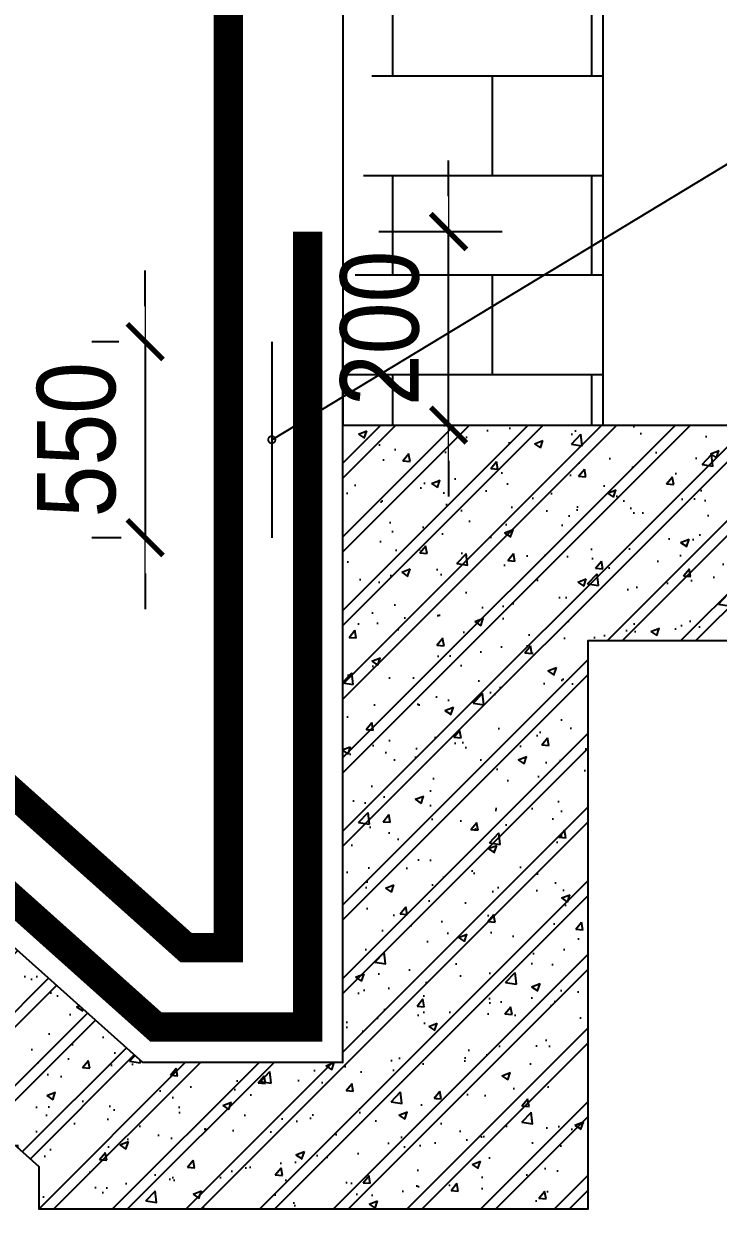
# Model space of a CAD drawing. Header units: millimetres. Extents: x 408913 to 1237273, y -191467 to -86666.
# Drawn here: x 890664 to 892613, y -166842 to -163516 of the extents above; entities that cross this region are included whole.
import ezdxf

# ---------------------------------------------------------------- set-up
doc = ezdxf.new("R2010")
doc.units = ezdxf.units.MM
doc.header["$LTSCALE"] = 35
doc.header["$PDMODE"] = 3
doc.linetypes.add('DASHED', pattern=[0.75, 0.5, -0.25])
doc.linetypes.add('HIDDEN2', pattern=[0.1875, 0.125, -0.0625])
for name, color, linetype in [('ccu11-mb', 8, 'Continuous'), ('ccu11-Thay', 7, 'Continuous'), ('DIM', 1, 'Continuous'), ('Layer2', 167, 'HIDDEN2'), ('TEXT', 4, 'Continuous')]:
    doc.layers.add(name, color=color, linetype=linetype)
doc.layers.add('NDC_S_DIM', color=1, linetype='Continuous', lineweight=9)
doc.styles.add('NDC_ARIAL', font='arial.ttf', dxfattribs={"width": 0.85})
doc.styles.add('texdim', font='vntimeh.shx', dxfattribs={"width": 0.75})
doc.linetypes.add('ZIGZAG', pattern='A,0.00254,-5.08,[131,ltypeshp.shx,S=5.08,R=0,X=-5.08,Y=0],-10.16,[131,ltypeshp.shx,S=5.08,R=180,X=5.08,Y=0],-5.08', length=20.32254)
doc.dimstyles.new('40', dxfattribs={"dimscale": 40, "dimtxt": 1, "dimasz": 1, "dimexe": 0, "dimexo": 0, "dimgap": 0.3, "dimtad": 1, "dimdec": 0, "dimzin": 0, "dimdsep": 46, "dimtxsty": 'texdim', "dimblk": 'tick', "dimcen": 1, "dimclrd": 8, "dimclre": 8, "dimclrt": 3, "dimadec": 0, "dimazin": 0, "dimtfac": 1, "dimtdec": 0, "dimtix": 1, "dimtofl": 0, "dimtmove": 2, "dimatfit": 0, "dimldrblk": 'DOTSMALL', "dimfxl": 1, "dimtolj": 1, "dimtzin": 0, "dimlwe": -1, "dimarcsym": 0})
doc.dimstyles.new('NDC_1-100', dxfattribs={"dimscale": 100, "dimtxt": 2.2, "dimasz": 1, "dimexe": 1.5, "dimexo": 2, "dimgap": 0.8, "dimtad": 1, "dimdec": 0, "dimdsep": 46, "dimtxsty": 'NDC_ARIAL', "dimblk": 'DIMMARK', "dimcen": 49999.938995, "dimdle": 1.5, "dimclrd": 1, "dimclre": 1, "dimclrt": 3, "dimadec": 0, "dimazin": 0, "dimtfac": 1, "dimtdec": 0, "dimtix": 1, "dimtmove": 2, "dimatfit": 3, "dimfxl": 1, "dimarcsym": 0})

# ---------------------------------------------------------------- blocks, each defined once
blk = doc.blocks.new('_DOTSMALL')
at = {"color": 0, "linetype": 'ByBlock', "const_width": 0.5}
blk.add_lwpolyline([(-0.0625, 0, 1), (0.0625, 0, 1)], format="xyb", close=True, dxfattribs=at)
blk = doc.blocks.new('tick')
at = {"layer": 'Layer2'}
for p, q in [((-1, 0), (0.8, 0)), ((-0.5, -0.5), (0.5, 0.5))]:
    blk.add_line(p, q, dxfattribs=at)
blk = doc.blocks.new('DIMMARK')
at = {"layer": 'NDC_S_DIM', "color": 1}
blk.add_line((-1.5, 0), (1, 0), dxfattribs=at)
at = {"layer": 'NDC_S_DIM', "color": 2, "const_width": 0.15}
blk.add_lwpolyline([(-0.5, -0.5), (0.5, 0.5)], dxfattribs=at)
blk = doc.blocks.new('*D611')
at = {"layer": 'DEFPOINTS', "color": 0, "ltscale": 30, "transparency": 16777216}
for p in [(891130.9, -164408.5), (891004.7, -164958.5), (891137, -164958.5)]:
    blk.add_point(p, dxfattribs=at)
at = {"layer": 'DIM', "color": 1, "lineweight": -2, "ltscale": 30, "transparency": 16777216}
for p, q in [((891004.7, -164308.5), (891004.7, -164208.5)), ((890930.9, -164408.5), (890854.7, -164408.5)), ((891004.7, -164408.5), (891004.7, -164958.5)), ((890937, -164958.5), (890854.7, -164958.5)), ((891004.7, -165058.5), (891004.7, -165158.5))]:
    blk.add_line(p, q, dxfattribs=at)
at = {"layer": 'DIM', "color": 1, "lineweight": -2, "ltscale": 30, "transparency": 16777216, "xscale": 100, "yscale": 100, "zscale": 100}
for p, rotation in [((891004.7, -164408.5), 270), ((891004.7, -164958.5), 90)]:
    blk.add_blockref('DIMMARK', p, dxfattribs=dict(at, rotation=rotation))
at = {"layer": 'DIM', "color": 3, "ltscale": 30, "transparency": 16777216, "insert": (890812.4, -164683.5), "char_height": 220, "attachment_point": 5, "rotation": 90, "style": 'NDC_ARIAL'}
blk.add_mtext('550', dxfattribs=at)
blk = doc.blocks.new('*D612')
at = {"layer": 'DEFPOINTS', "color": 0, "ltscale": 30, "transparency": 16777216}
for p in [(891460.5, -164099.8), (891855.9, -164099.8), (891559.3, -164642.5)]:
    blk.add_point(p, dxfattribs=at)
at = {"layer": 'DIM', "color": 1, "lineweight": -2, "ltscale": 30, "transparency": 16777216}
for p, q in [((891855.9, -163999.8), (891855.9, -163899.8)), ((891660.5, -164099.8), (892005.9, -164099.8)), ((891855.9, -164642.5), (891855.9, -164099.8)), ((891759.3, -164642.5), (892005.9, -164642.5)), ((891855.9, -164742.5), (891855.9, -164842.5))]:
    blk.add_line(p, q, dxfattribs=at)
at = {"layer": 'DIM', "color": 1, "lineweight": -2, "ltscale": 30, "transparency": 16777216, "xscale": 100, "yscale": 100, "zscale": 100}
for p, rotation in [((891855.9, -164099.8), 270), ((891855.9, -164642.5), 90)]:
    blk.add_blockref('DIMMARK', p, dxfattribs=dict(at, rotation=rotation))
at = {"layer": 'DIM', "color": 3, "ltscale": 30, "transparency": 16777216, "insert": (891663.5, -164371.1), "char_height": 220, "attachment_point": 5, "rotation": 90, "style": 'NDC_ARIAL'}
blk.add_mtext('200', dxfattribs=at)

msp = doc.modelspace()

# ---------------------------------------------------------------- hatches: boundary and pattern name
h = msp.add_hatch()
h.set_pattern_fill('AR-B816', color=256, scale=1.375, style=0)
h.set_pattern_definition([(0, (-8627458.87, -192720.3), (0, 279.4), []), (90, (-8627458.87, -192720.3), (-279.4, 279.4), [279.4, -279.4])])
edge = h.paths.add_edge_path()
edge.add_line((891559.3, -164642.4), (892289.9, -164642.4))
edge.add_line((892289.9, -164642.4), (892289.9, -161697.9))
edge.add_line((892289.9, -161697.9), (891802.8, -161697.9))
at = {"layer": 'ccu11-mb', "ltscale": 30}
h = msp.add_hatch(dxfattribs=at)
h.set_pattern_fill('VATLIEU04', color=251, scale=34.375, pattern_type=2)
h.set_pattern_definition([(50, (871096.6, 323207.87), (246.55819, -21.57105), [25.78125, -283.59375]), (355, (871096.6, 323207.87), (-47.69577, 258.56605), [20.625, -226.875]), (100.4514, (871117.14, 323206.07), (198.8626, 236.99484), [21.91069, -241.0176]), (46.1842, (871096.6, 323276.62), (366.86411, -56.89716), [38.67187, -425.39062]), (96.6356, (871127.17, 323271.88), (321.2903, 334.85302), [32.86604, -361.52634]), (351.1842, (871096.6, 323276.62), (321.29004, 334.85327), [30.9375, -340.3125]), (21, (871130.97, 323259.43), (205.1868, -138.40024), [25.78125, -283.59375]), (326, (871130.97, 323259.43), (83.63965, 249.27033), [20.625, -226.875]), (71.4514, (871148.07, 323247.9), (288.82653, 110.86986), [21.91069, -241.0176]), (37.5, (871096.595, 323207.87), (4.17995, 114.432262), [0, -224.125, 0, -230.3125, 0, -227.734375]), (7.5, (871096.6, 323207.87), (90.430153, 135.579026), [0, -131.3125, 0, -218.96875, 0, -86.796875]), (327.5, (871019.94, 323207.87), (183.501462, -7.753237), [0, -85.9375, 0, -268.125, 0, -355.78125]), (317.5, (870985.56, 323207.87), (200.470246, 34.41109), [0, -111.71875, 0, -178.0625, 0, -252.65625]), (45, (871096.6, 323207.87), (-103.30388, 103.30388), []), (45, (871096.6, 323249.98), (-103.30388, 103.30388), [])])
h.paths.add_polyline_path([(893020.5, -164642.4), (893020.5, -164917.1), (893072.7, -164917.1), (892968.3, -164986.7), (893020.5, -164986.7), (893020.5, -165247.4), (892246.8, -165247.4), (892246.8, -166842.4), (890706.8, -166842.4), (890706.8, -166723.7), (888809.3, -165027.4), (888534.3, -165027.4), (888534.3, -164642.4), (889084.3, -164642.4), (889084.3, -164719.9), (890997, -166429.9), (891559.3, -166430.9), (891559.3, -164642.4)])

# ---------------------------------------------------------------- linework, layer by layer
at = {"color": 3, "linetype": 'Continuous', "ltscale": 100, "const_width": 82.5}
msp.add_lwpolyline([(888533.8, -164322.2), (889405.4, -164320.7), (889405.4, -164576.3), (891119.7, -166108.7), (891238.1, -166108.7), (891238.1, -161697.9)], dxfattribs=at)
at = {"color": 5, "linetype": 'DASHED', "ltscale": 0.001, "const_width": 82.5}
msp.add_lwpolyline([(888534.1, -164544.5), (889183.1, -164543.4), (889183.1, -164675.7), (891034.7, -166331.1), (891460.5, -166331.1), (891460.5, -164099.8)], dxfattribs=at)
at = {"color": 1, "linetype": 'ZIGZAG', "ltscale": 0.0003}
msp.add_lwpolyline([(891359.9, -164408.5), (891359.9, -164958.5)], dxfattribs=at)
at = {"layer": 'ccu11-Thay', "color": 7, "ltscale": 30, "flags": 128}
msp.add_lwpolyline([(893020.5, -165247.4), (892246.8, -165247.4), (892246.8, -166842.4), (890706.8, -166842.4), (890706.8, -166723.7), (888809.3, -165027.4), (888534.3, -165027.4), (888534.3, -164642.4), (889084.3, -164642.4), (889084.3, -164719.9), (890997, -166429.9), (891559.3, -166430.9), (891559.3, -164642.4), (893020.5, -164642.4)], dxfattribs=at)
at = {"layer": 'TEXT', "color": 0, "ltscale": 0.3}
for points in [[(891559.3, -164642.4), (892289.9, -164642.4), (892289.9, -161697.9), (891802.8, -161697.9)], [(891692.8, -161697.9), (891559.3, -161697.9), (891559.3, -164642.4), (892289.9, -164642.4)], [(888534.3, -164643.3), (889084.3, -164642.4), (889084.3, -164719.9), (890997, -166429.9), (891559.3, -166429.9), (891559.3, -164374.8)]]:
    msp.add_lwpolyline(points, dxfattribs=at)

# ---------------------------------------------------------------- dimensions: what is measured, and where the dimension line sits
at = {"layer": 'DIM', "ltscale": 30}
dim = msp.add_linear_dim(base=(891855.9, -164099.8), p1=(891559.3, -164642.5), p2=(891460.5, -164099.8), angle=90, text='200', dimstyle='NDC_1-100', dxfattribs=at)
dim.commit()
dim.dimension.update_dxf_attribs({"geometry": '*D612', "text_midpoint": (891663.5, -164371.1)})
dim = msp.add_linear_dim(base=(891004.7, -164958.5), p1=(891130.9, -164408.5), p2=(891137, -164958.5), angle=90, dimstyle='NDC_1-100', dxfattribs=at)
dim.commit()
dim.dimension.update_dxf_attribs({"geometry": '*D611', "text_midpoint": (890812.4, -164683.5)})

# ---------------------------------------------------------------- leaders
at = {"color": 8, "ltscale": 0.3}
msp.add_leader([(891359.9, -164683.5), (892690.1, -163878.5), (896386.1, -163878.5)], dimstyle='40', override={"dimgap": 0.5, "dimtad": 0}, dxfattribs=at)

doc.saveas('drawing.dxf')
